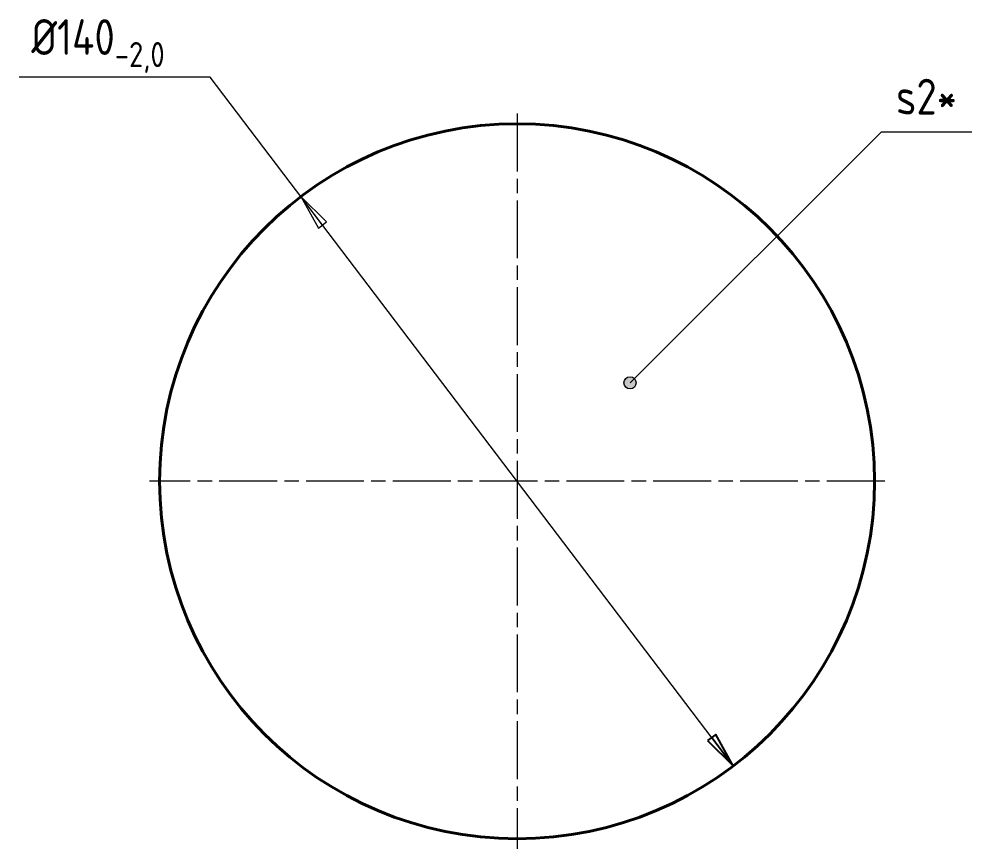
# Model space of a CAD drawing. Header units: millimetres. Extents: x 0 to 780, y 0 to 594.
# Drawn here: x 593.3 to 779.9, y 272 to 434.5 of the extents above; entities that cross this region are included whole.
import ezdxf

# ---------------------------------------------------------------- set-up
doc = ezdxf.new("R2010")
doc.units = ezdxf.units.MM
doc.header["$LTSCALE"] = 2
doc.linetypes.add('CENTER', pattern=[2, 1.25, -0.25, 0.25, -0.25])
doc.linetypes.add('CHAIN', pattern=[0.7087, 0.4724, -0.0591, 0.1181, -0.0591])
doc.layers.get('0').update_dxf_attribs({"lineweight": 18})
for name, color, linetype, lineweight in [('Cen', 5, 'CENTER', 18), ('Cont', 6, 'Continuous', 40), ('Dim', 7, 'Continuous', 18), ('Размер (ГОСТ)', 7, 'Continuous', 25)]:
    doc.layers.add(name, color=color, linetype=linetype, lineweight=lineweight)
doc.styles.add('Style1', font='romans.shx', dxfattribs={"width": 0.8})

# ---------------------------------------------------------------- blocks, each defined once
blk = doc.blocks.new('Filled-1')
at = {"color": 0}
for p, q in [((0, 0), (-1, 0.143)), ((-1, 0.143), (-1, -0.143)), ((-1, 0), (0, 0)), ((-1, -0.143), (0, 0))]:
    blk.add_line(p, q, dxfattribs=at)
at = {"color": 0, "flags": 128}
blk.add_lwpolyline([(-1, -0.143), (0, 0), (-1, 0.143), (-1, -0.143)], dxfattribs=at)
at = {"color": 0}
blk.add_solid([(-1, -0.143), (0, 0), (-1, 0.143), (-1, -0.143)], dxfattribs=at)

msp = doc.modelspace()

# ---------------------------------------------------------------- hatches: boundary and pattern name
h = msp.add_hatch(color=256)
h.dxf.hatch_style = 1
h.paths.add_polyline_path([(714.156, 363.282, 1), (711.761, 363.282, 1)])

# ---------------------------------------------------------------- linework, layer by layer
for p, q in [((712.958, 363.282), (762.184, 412.433)), ((762.184, 412.433), (779.922, 412.433))]:
    msp.add_line(p, q)
msp.add_circle((712.958, 363.282), 1.198)
at = {"layer": 'Cen', "linetype": 'CHAIN', "lineweight": 18, "ltscale": 11.993792}
for p, q in [((690.842, 415.998), (690.842, 271.998)), ((762.842, 343.998), (618.842, 343.998))]:
    msp.add_line(p, q, dxfattribs=at)
at = {"layer": 'Cont'}
msp.add_circle((690.842, 343.998), 70, dxfattribs=at)
at = {"layer": 'Dim', "linetype": 'Continuous', "lineweight": 18}
for p, q in [((630.711, 423.159), (593.306, 423.159)), ((650.315, 397.351), (630.711, 423.159)), ((733.183, 288.256), (648.5, 399.74))]:
    msp.add_line(p, q, dxfattribs=at)

# ---------------------------------------------------------------- block references
at = {"layer": 'Dim', "linetype": 'Continuous', "lineweight": 25, "xscale": 7, "yscale": 7, "zscale": 7, "rotation": 127.2203458923029}
msp.add_blockref('Filled-1', (648.5, 399.74), dxfattribs=at)
at = {"layer": 'Размер (ГОСТ)', "linetype": 'Continuous', "lineweight": 25, "xscale": 6.999999999999999, "yscale": 6.999999999999999, "zscale": 6.999999999999999, "rotation": 307.2203458923029}
msp.add_blockref('Filled-1', (733.183, 288.256), dxfattribs=at)

# ---------------------------------------------------------------- texts
at = {"layer": 'Dim', "lineweight": 18, "char_height": 7, "attachment_point": 1, "style": 'Style1'}
for s, insert in [('\\A1;%%C140{\\H0.7x;\\S^ -2,0 ;}', (595.706, 434.487)), ('\\A1;s2*', (765.056, 422.815))]:
    msp.add_mtext_dynamic_manual_height_columns(s, width=87.65634, gutter_width=15, heights=[0], dxfattribs=dict(at, insert=insert))

doc.saveas('drawing.dxf')
